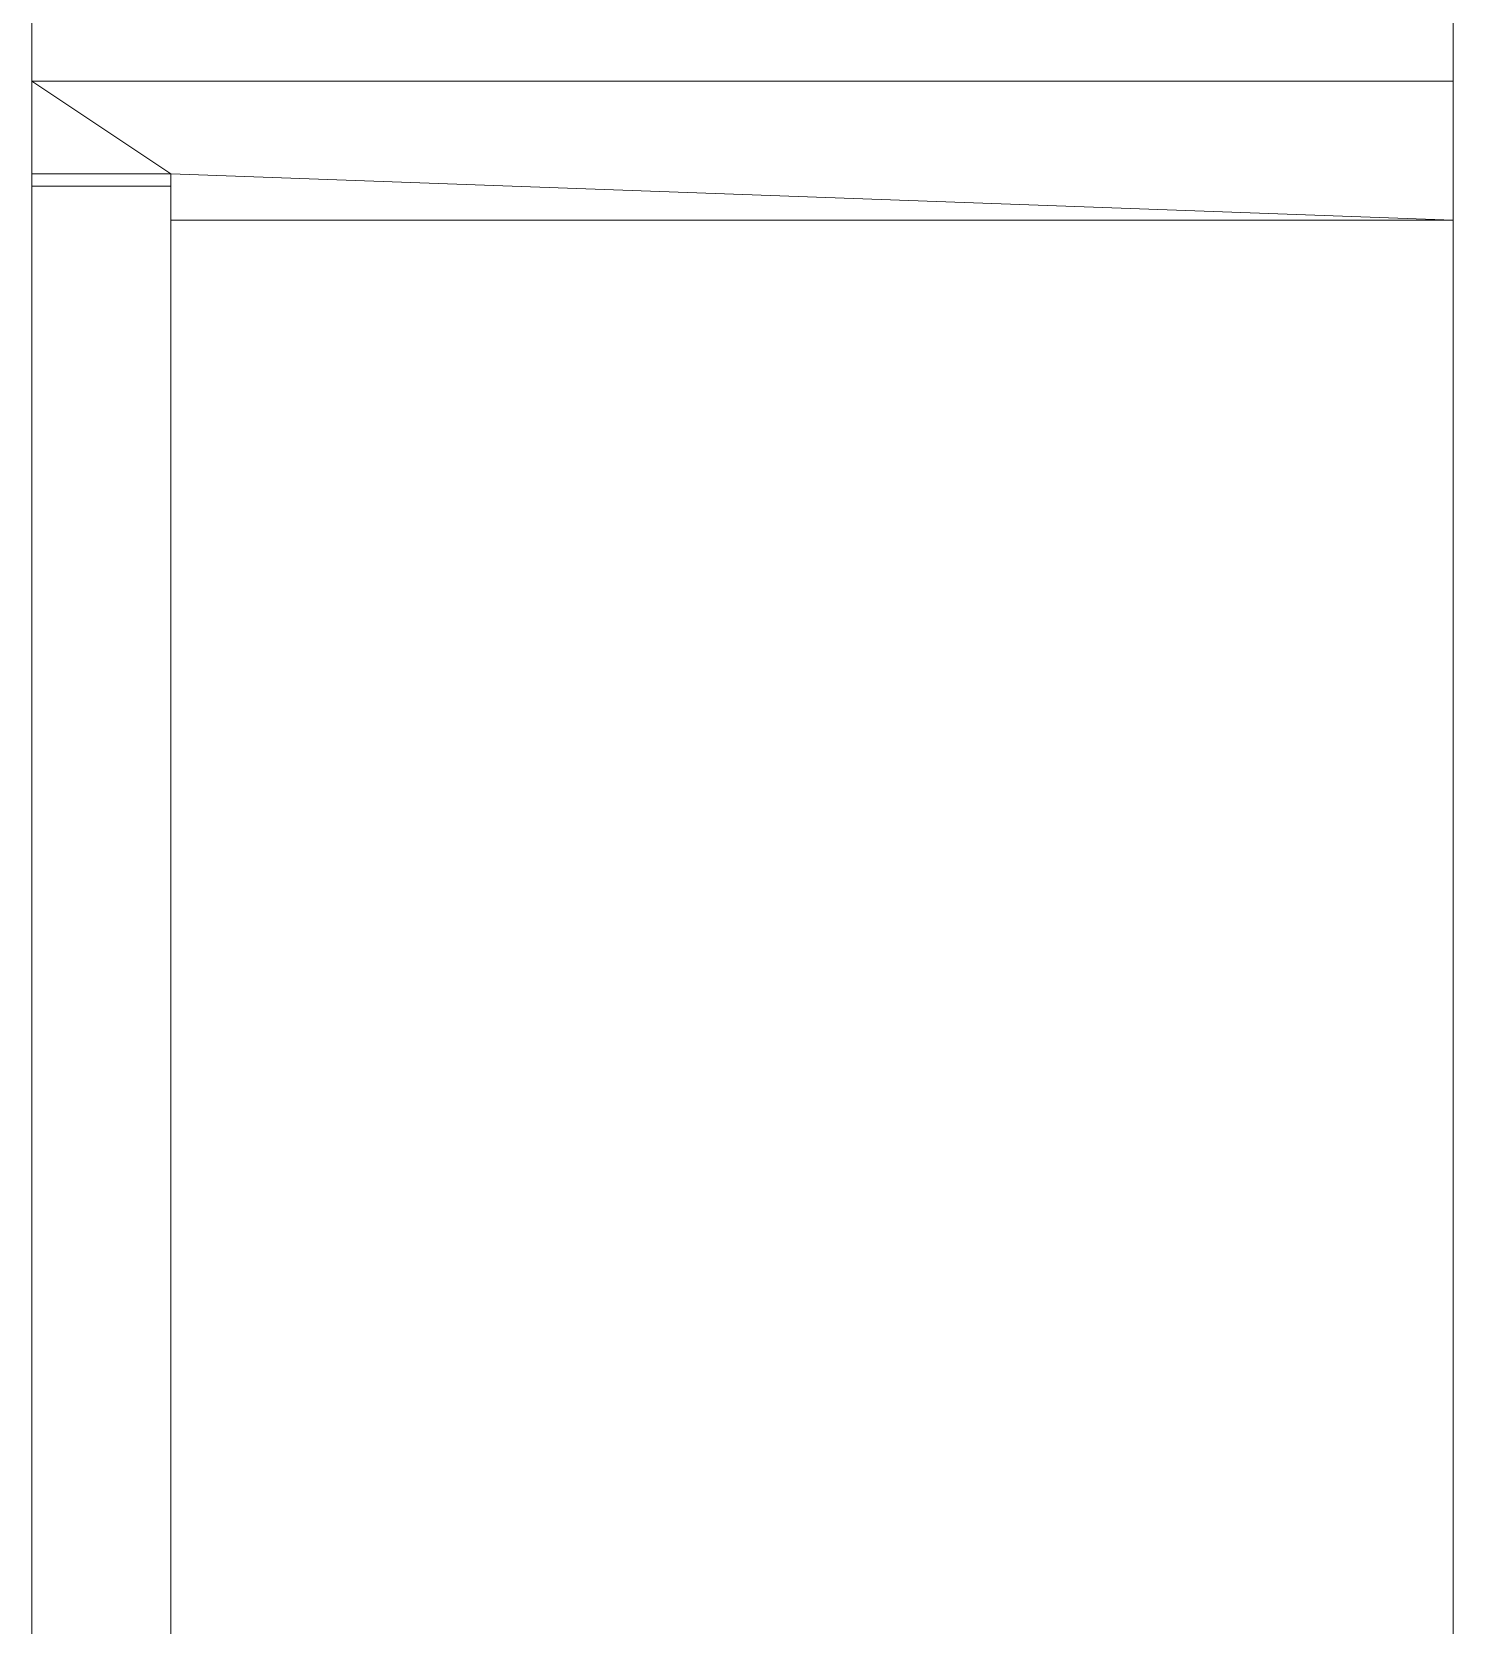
# Model space of a CAD drawing. Header units: millimetres. Extents: x 11098 to 33953, y -10594 to 3707.
# Drawn here: x 31302 to 31762, y 889 to 1404 of the extents above; entities that cross this region are included whole.
import ezdxf

# ---------------------------------------------------------------- set-up
doc = ezdxf.new("R2010")
doc.units = ezdxf.units.MM
for name, color, linetype, lineweight in [('A-DOOR', 31, 'Continuous', 9), ('A-DOOR-FRAM', 31, 'Continuous', 9), ('A-WALL', 113, 'Continuous', 9)]:
    doc.layers.add(name, color=color, linetype=linetype, lineweight=lineweight)

# ---------------------------------------------------------------- blocks, each defined once
blk = doc.blocks.new('TU DF 1 - Rahmenstock flächenbündig - ML - 885 x 2135-2481295-_3D_')
at = {"layer": 'A-DOOR'}
mesh = blk.add_polyface(dxfattribs=at)
corners = [(408.5, 230), (408.5, 185), (-408.5, 185), (-408.5, 230)]
mesh.append_faces([[corners[k] for k in face] for face in [(2, 3, 0, 1)]])
mesh = blk.add_polyface(dxfattribs=at)
corners = [(-408.5, 230), (-408.5, 230, 2101), (408.5, 230, 2101), (408.5, 230)]
mesh.append_faces([[corners[k] for k in face] for face in [(0, 1, 2, 3)]])
mesh = blk.add_polyface(dxfattribs=at)
corners = [(-408.5, 185, 2101), (408.5, 185, 2101), (408.5, 230, 2101), (-408.5, 230, 2101)]
mesh.append_faces([[corners[k] for k in face] for face in [(2, 3, 0, 1)]])
mesh = blk.add_polyface(dxfattribs=at)
corners = [(408.5, 185, 2101), (408.5, 185), (408.5, 230), (408.5, 230, 2101)]
mesh.append_faces([[corners[k] for k in face] for face in [(3, 0, 1, 2)]])
mesh = blk.add_polyface(dxfattribs=at)
corners = [(408.5, 185), (408.5, 185, 2101), (-408.5, 185, 2101), (-408.5, 185)]
mesh.append_faces([[corners[k] for k in face] for face in [(1, 2, 3, 0)]])
at = {"layer": 'A-DOOR-FRAM'}
mesh = blk.add_polyface(dxfattribs=at)
corners = [(-442.5, 230, 2135), (442.5, 230, 2135), (412.5, 230, 2105), (-412.5, 230, 2105)]
mesh.append_faces([[corners[k] for k in face] for face in [(2, 3, 0, 1)]])
mesh = blk.add_polyface(dxfattribs=at)
corners = [(-442.5, 230, 2135), (-442.5, -230, 2135), (442.5, -230, 2135), (442.5, 230, 2135)]
mesh.append_faces([[corners[k] for k in face] for face in [(0, 1, 2, 3)]])
mesh = blk.add_polyface(dxfattribs=at)
corners = [(-412.5, 185, 2105), (-412.5, 230, 2105), (412.5, 230, 2105), (412.5, 185, 2105)]
mesh.append_faces([[corners[k] for k in face] for face in [(3, 0, 1, 2)]])
mesh = blk.add_polyface(dxfattribs=at)
corners = [(412.5, 230), (442.5, 230), (442.5, -230), (397.5, -230), (397.5, 185), (412.5, 185)]
mesh.append_faces([[corners[k] for k in face] for face in [(5, 3, 4)]], dxfattribs={"vtx0": -1})
mesh.append_faces([[corners[k] for k in face] for face in [(2, 3, 5, 1)]], dxfattribs={"vtx1": -1, "vtx2": -1})
mesh.append_faces([[corners[k] for k in face] for face in [(5, 0, 1)]], dxfattribs={"vtx2": -1})
mesh = blk.add_polyface(dxfattribs=at)
corners = [(442.5, 230, 2135), (442.5, 230), (412.5, 230), (412.5, 230, 2105)]
mesh.append_faces([[corners[k] for k in face] for face in [(1, 2, 3, 0)]])
mesh = blk.add_polyface(dxfattribs=at)
corners = [(412.5, 185, 2105), (412.5, 230, 2105), (412.5, 230), (412.5, 185)]
mesh.append_faces([[corners[k] for k in face] for face in [(0, 1, 2, 3)]])
mesh = blk.add_polyface(dxfattribs=at)
corners = [(442.5, 230, 2135), (442.5, -230, 2135), (442.5, -230), (442.5, 230)]
mesh.append_faces([[corners[k] for k in face] for face in [(0, 1, 2, 3)]])
mesh = blk.add_polyface(dxfattribs=at)
corners = [(-397.5, 185), (-412.5, 185), (-412.5, 185, 2105), (412.5, 185, 2105), (412.5, 185), (397.5, 185), (397.5, 185, 2090), (-397.5, 185, 2090)]
mesh.append_faces([[corners[k] for k in face] for face in [(6, 7, 2, 3)]], dxfattribs={"vtx1": -1, "vtx3": -1})
mesh.append_faces([[corners[k] for k in face] for face in [(4, 5, 6, 3)]], dxfattribs={"vtx2": -1})
mesh.append_faces([[corners[k] for k in face] for face in [(7, 0, 1, 2)]], dxfattribs={"vtx3": -1})
mesh = blk.add_polyface(dxfattribs=at)
corners = [(-397.5, -230, 2090), (-397.5, 185, 2090), (397.5, 185, 2090), (397.5, -230, 2090)]
mesh.append_faces([[corners[k] for k in face] for face in [(3, 0, 1, 2)]])
mesh = blk.add_polyface(dxfattribs=at)
corners = [(397.5, -230, 2090), (397.5, 185, 2090), (397.5, 185), (397.5, -230)]
mesh.append_faces([[corners[k] for k in face] for face in [(0, 1, 2, 3)]])
mesh = blk.add_polyface(dxfattribs=at)
corners = [(442.5, -230, 2135), (-442.5, -230, 2135), (-397.5, -230, 2090), (397.5, -230, 2090)]
mesh.append_faces([[corners[k] for k in face] for face in [(2, 3, 0, 1)]])
mesh = blk.add_polyface(dxfattribs=at)
corners = [(442.5, -230, 2135), (397.5, -230, 2090), (397.5, -230), (442.5, -230)]
mesh.append_faces([[corners[k] for k in face] for face in [(1, 2, 3, 0)]])

msp = doc.modelspace()

# ---------------------------------------------------------------- block references
at = {"layer": 'A-DOOR', "rotation": 89.9999620566923}
msp.add_blockref('TU DF 1 - Rahmenstock flächenbündig - ML - 885 x 2135-2481295-_3D_', (31532.03, 946.06), dxfattribs=at)

# ---------------------------------------------------------------- meshes
at = {"layer": 'A-WALL'}
mesh = msp.add_polyface(dxfattribs=at)
corners = [(31302.03, 3243.29), (31762.03, 3243.97), (31762.03, 1388.56), (31302.03, 1388.56)]
mesh.append_faces([[corners[k] for k in face] for face in [(0, 1, 2, 3)]])
mesh = msp.add_polyface(dxfattribs=at)
corners = [(31762.03, 833.21, 4000), (31762.03, 3243.97, 4000), (31302.03, 3243.29, 4000), (31302.03, 833.21, 4000)]
mesh.append_faces([[corners[k] for k in face] for face in [(0, 1, 2, 3)]])
mesh = msp.add_polyface(dxfattribs=at)
corners = [(31762.03, 3243.97, 4000), (31762.03, 833.21, 4000), (31762.03, 833.21, 2135), (31762.03, 1388.56, 2135), (31762.03, 1388.56), (31762.03, 3243.97)]
mesh.append_faces([[corners[k] for k in face] for face in [(5, 0, 3, 4)]], dxfattribs={"vtx1": -1})
mesh.append_faces([[corners[k] for k in face] for face in [(1, 2, 3, 0)]], dxfattribs={"vtx2": -1})
mesh = msp.add_polyface(dxfattribs=at)
corners = [(31302.03, 833.21, 4000), (31302.03, 3243.29, 4000), (31302.03, 3243.29), (31302.03, 1388.56), (31302.03, 1388.56, 2135), (31302.03, 833.21, 2135)]
mesh.append_faces([[corners[k] for k in face] for face in [(4, 1, 2, 3)]], dxfattribs={"vtx0": -1})
mesh.append_faces([[corners[k] for k in face] for face in [(0, 1, 4, 5)]], dxfattribs={"vtx1": -1})
mesh = msp.add_polyface(dxfattribs=at)
corners = [(31762.03, 1388.56, 2135), (31302.03, 1388.56, 2135), (31302.03, 1388.56), (31762.03, 1388.56)]
mesh.append_faces([[corners[k] for k in face] for face in [(0, 1, 2, 3)]])
mesh = msp.add_polyface(dxfattribs=at)
corners = [(31302.03, 1388.56, 2135), (31762.03, 1388.56, 2135), (31762.03, 833.21, 2135), (31302.03, 833.21, 2135)]
mesh.append_faces([[corners[k] for k in face] for face in [(2, 3, 0, 1)]])

doc.saveas('drawing.dxf')
